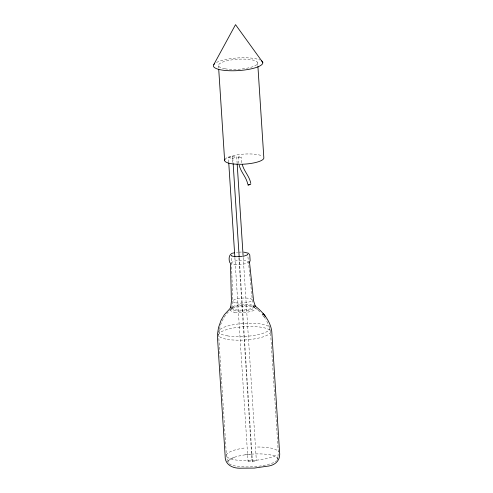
<?xml version="1.0" encoding="UTF-8"?>
<svg xmlns="http://www.w3.org/2000/svg" width="493" height="493" viewBox="0 0 493 493"><rect width="100%" height="100%" fill="white"/><g stroke="black" fill="none" stroke-linecap="round" stroke-linejoin="round"><path stroke-width="0.37" stroke-dasharray="2.46 1.85" d="M278.009 456.389L278.262 451.915L270.466 331.388L269.172 326.126L265.881 319.384M219.249 329.891L218.645 335.295L226.435 455.822L227.267 460.215M231.895 308.076L232.714 301.309L231.279 255.392M277.898 456.937L277.017 460.228A24.798 6.335 -3.7 0 0 245.496 454.786A24.798 6.335 -3.7 0 0 235.537 466.008A24.798 6.335 -3.7 0 0 276.635 460.653M219.416 329.219C221.03 321.67 224.894 314.534 230.872 309.555M231.168 309.099L232.104 307.33M228.53 460.591L230.65 458.903L234.28 457.307M228.709 162.24L228.413 157.631L232.32 156.269L236.72 157.002L237.121 163.152M228.413 157.631L232.807 158.37L236.72 157.002M234.871 257.519L248.041 461.146L251.948 459.784L256.348 460.517L243.234 257.66M248.041 461.146L252.434 461.886L256.348 460.517M236.467 252.416L237.688 252.28M244.984 454.854L251.325 454.164M238.908 252.151L241.379 252.046M257.525 309.746L253.735 306.517M258.03 310.14L260.846 312.802M263.102 315.502L262.134 314.269L265.524 318.798M263.336 315.81L264.359 317.116M254.296 307.238L252.823 303.392M228.086 462.323L227.446 460.745M241.841 162.739L241.151 157.008M238.785 163.423L238.033 157.249M252.539 302.215L247.671 254.16M257.679 62.784L257.882 65.846M232.807 158.37L233.109 162.98M239.216 257.488L252.434 461.886M232.32 156.269L232.721 162.413M238.883 257.691L251.948 459.784M218.504 65.742L218.652 68.034M225.005 159.257A19.665 5.022 -3.7 0 1 242.445 154.204A19.665 5.022 -3.7 0 1 262.412 156.121M216.495 62.482A24.773 6.329 -3.7 0 1 238.476 57.897A24.773 6.329 -3.7 0 1 260.051 60.023M231.765 308.174A11.413 2.915 -3.7 0 1 249.723 305.34A11.413 2.915 -3.7 0 1 248.33 310.337A11.413 2.915 -3.7 0 1 231.55 308.951M275.55 455.452A26.006 6.643 -3.7 0 1 232.714 459.408A26.006 6.643 -3.7 0 1 244.177 448.045M257.592 447.028A26.006 6.643 -3.7 0 1 278.262 451.915M225.048 68.81A19.665 5.022 -3.7 0 0 257.309 64.115A19.665 5.022 -3.7 0 0 231.913 59.856A19.665 5.022 -3.7 0 0 225.048 68.81M238.557 157.495A1.565 0.401 -3.7 0 0 241.126 157.119A1.565 0.401 -3.7 0 0 239.093 156.78A1.565 0.401 -3.7 0 0 238.557 157.495M235.562 309.795A11.012 2.81 -3.7 0 0 253.63 307.17A11.012 2.81 -3.7 0 0 239.407 304.785A11.012 2.81 -3.7 0 0 235.562 309.795M234.514 264.31A8.227 2.101 -3.7 0 0 248.01 262.344A8.227 2.101 -3.7 0 0 237.386 260.563A8.227 2.101 -3.7 0 0 234.514 264.31M235.962 302.831A9.761 2.496 -3.7 0 0 251.978 300.502A9.761 2.496 -3.7 0 0 239.37 298.388A9.761 2.496 -3.7 0 0 235.962 302.831M234.773 312.34A12.424 3.174 -3.7 0 0 255.152 309.376A12.424 3.174 -3.7 0 0 239.111 306.683A12.424 3.174 -3.7 0 0 234.773 312.34M227.384 335.869A25.562 6.526 -3.7 0 0 269.32 329.768A25.562 6.526 -3.7 0 0 236.307 324.234A25.562 6.526 -3.7 0 0 227.384 335.869M227.304 339.357A26.006 6.643 -3.7 0 0 269.979 333.151A26.006 6.643 -3.7 0 0 236.387 327.518A26.006 6.643 -3.7 0 0 227.304 339.357"/><path stroke-width="0.74" d="M247.671 254.16L247.005 255.066L244.103 256.077M213.876 64.447L235.531 24.65L262.775 62.401M248.343 184.869L247.93 185.103L250.764 184.413M234.237 252.829C229.19 252.964 228.308 258.252 229.683 262.258L230.49 263.428L231.42 301.34L230.656 307.743L230.884 306.911L229.874 308.717L224.333 314.719L221.184 320.019L218.504 327.574L217.351 335.314L225.147 455.926C224.734 465.133 233.318 468.769 241.632 468.171L254.314 468.079L266.534 466.304C275.149 465.712 280.844 460.37 279.549 451.822L271.748 331.21C270.207 320.672 262.954 311.977 254.758 305.74L255.374 306.523L253.593 300.816L249.483 261.999L249.304 262.646L250.136 260.711L249.766 255.004L248.484 253.236L243.727 252.114M248.651 184.776L249.409 184.592M242.118 256.446L235.672 256.711L232.406 256.163L231.279 255.392M263.096 313.406L264.112 314.707M264.34 315.002L265.413 316.377M242.248 164.36C243.912 171.281 249.655 176.389 250.801 183.513M239.234 165.204C240.732 172.143 246.506 177.172 247.745 184.191M257.931 66.61L263.817 157.631A19.665 5.022 -3.7 0 1 242.802 164.218A19.665 5.022 -3.7 0 1 225.005 159.257M237.17 163.916L243.178 256.896M233.158 163.744L239.167 256.724M228.758 163.01L234.822 256.754M218.75 69.562L224.635 160.589M261.561 60.849A24.773 6.329 -3.7 0 1 237.916 70.616A24.773 6.329 -3.7 0 1 214.732 63.591"/></g></svg>
